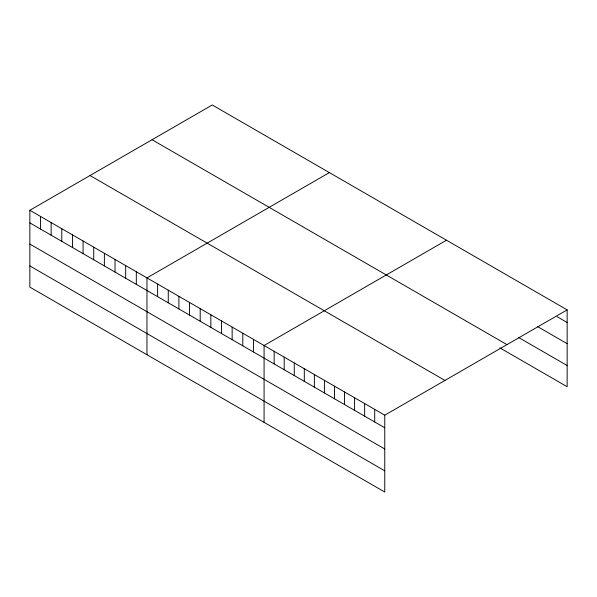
<?xml version="1.0" encoding="UTF-8"?>
<svg xmlns="http://www.w3.org/2000/svg" width="597" height="597" viewBox="0 0 597 597"><rect width="100%" height="100%" fill="white"/><g stroke="black" fill="none" stroke-linecap="round" stroke-linejoin="round"><path stroke-width="0.9" d="M29.85 210.278L384.752 415.184L384.752 492.025L29.85 287.12L29.85 210.278L212.248 104.975L567.15 309.88L567.15 386.722L499.853 347.864M329.365 172.593L146.966 277.896L146.966 354.737M446.481 240.21L264.083 345.514L264.083 422.355M384.752 415.184L567.15 309.88M557.098 316.679L567.15 322.484M537.755 326.708L567.15 343.678M518.42 337.387L567.15 365.521M152.056 139.728L506.957 344.626M90.043 175.533L444.944 380.431M29.85 222.89L384.752 427.788M29.85 244.083L384.752 448.989M29.85 265.926L384.752 470.824M374.7 409.378L374.7 421.982M364.64 403.572L364.64 416.176M354.588 397.766L354.588 410.37M344.529 391.96L344.529 404.565M334.477 386.155L334.477 398.759M324.417 380.349L324.417 392.953M314.365 374.543L314.365 387.154M304.306 368.737L304.306 381.349M294.254 362.931L294.254 375.543M284.194 357.125L284.194 369.737M274.142 351.32L274.142 363.931M253.441 339.372L253.441 351.976M242.792 333.223L242.792 345.827M232.143 327.074L232.143 339.686M221.494 320.932L221.494 333.536M210.853 314.783L210.853 327.387M200.204 308.634L200.204 321.238M189.555 302.485L189.555 315.097M178.906 296.343L178.906 308.947M168.264 290.194L168.264 302.798M157.615 284.045L157.615 296.649M136.317 271.754L136.317 284.359M125.676 265.605L125.676 278.209M115.027 259.456L115.027 272.068M104.378 253.315L104.378 265.919M93.729 247.165L93.729 259.77M83.087 241.016L83.087 253.621M72.438 234.867L72.438 247.479M61.789 228.726L61.789 241.33M51.141 222.577L51.141 235.181M40.499 216.427L40.499 229.032"/></g></svg>
